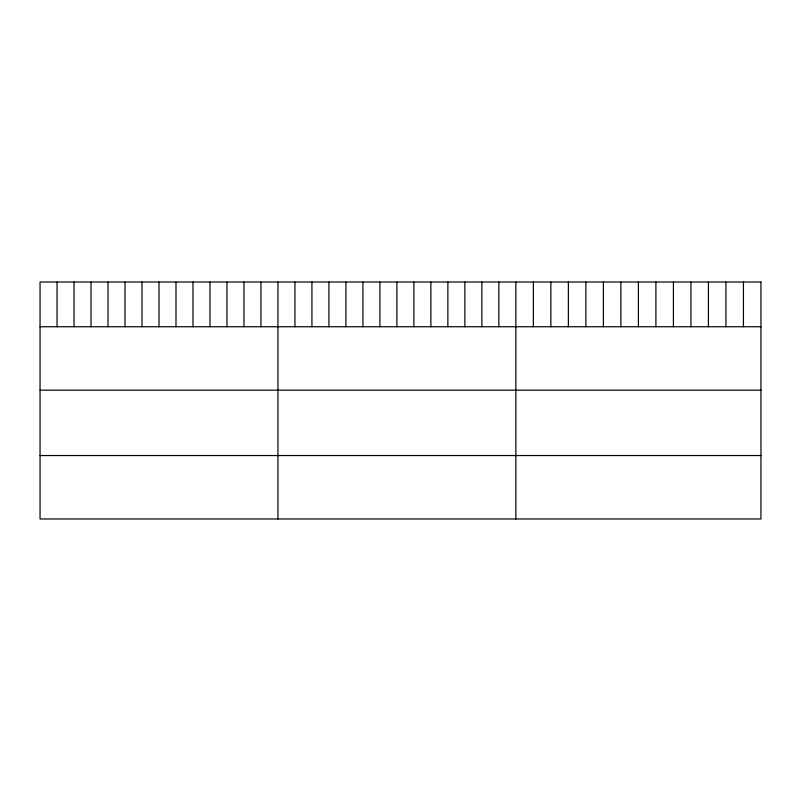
<?xml version="1.0" encoding="UTF-8"?>
<svg xmlns="http://www.w3.org/2000/svg" width="801" height="801" viewBox="0 0 801 801"><rect width="100%" height="100%" fill="white"/><g stroke="black" fill="none" stroke-linecap="round" stroke-linejoin="round"><path stroke-width="1.2" d="M40.05 326.738L760.95 326.738M40.05 390.177L760.95 390.177M40.05 455.539L760.95 455.539M743.438 282.022L743.438 326.738M725.936 282.022L725.936 326.738M708.424 282.022L708.424 326.738M690.923 282.022L690.923 326.738M673.411 282.022L673.411 326.738M655.909 282.022L655.909 326.738M638.397 282.022L638.397 326.738M620.885 282.022L620.885 326.738M603.383 282.022L603.383 326.738M585.871 282.022L585.871 326.738M568.37 282.022L568.37 326.738M550.858 282.022L550.858 326.738M533.356 282.022L533.356 326.738M515.844 282.022L515.844 518.978M498.853 282.022L498.853 326.738M481.862 282.022L481.862 326.738M464.87 282.022L464.87 326.738M447.869 282.022L447.869 326.738M430.878 282.022L430.878 326.738M413.887 282.022L413.887 326.738M396.895 282.022L396.895 326.738M379.904 282.022L379.904 326.738M362.913 282.022L362.913 326.738M345.922 282.022L345.922 326.738M328.921 282.022L328.921 326.738M311.929 282.022L311.929 326.738M294.938 282.022L294.938 326.738M277.947 282.022L277.947 518.978M260.956 282.022L260.956 326.738M243.965 282.022L243.965 326.738M226.973 282.022L226.973 326.738M209.972 282.022L209.972 326.738M192.981 282.022L192.981 326.738M175.99 282.022L175.99 326.738M158.999 282.022L158.999 326.738M142.007 282.022L142.007 326.738M125.016 282.022L125.016 326.738M108.025 282.022L108.025 326.738M91.024 282.022L91.024 326.738M74.032 282.022L74.032 326.738M57.041 282.022L57.041 326.738M760.95 282.022L40.05 282.022L40.05 518.978L760.95 518.978L760.95 282.022"/></g></svg>
